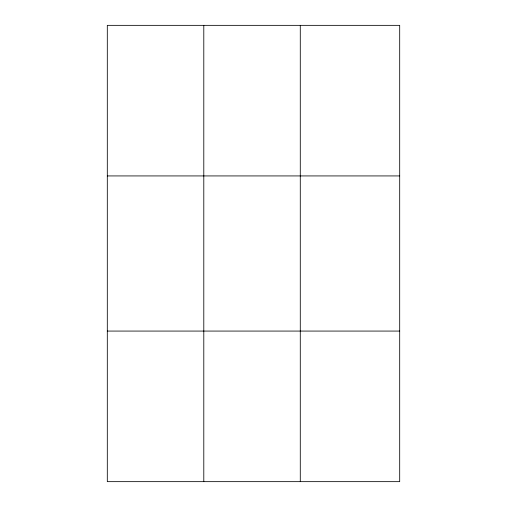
<?xml version="1.0" encoding="UTF-8"?>
<svg xmlns="http://www.w3.org/2000/svg" width="507" height="507" viewBox="0 0 507 507"><rect width="100%" height="100%" fill="white"/><g stroke="black" fill="none" stroke-linecap="round" stroke-linejoin="round"><path stroke-width="0.76" d="M203.795 481.65L203.795 25.35M300.283 481.65L300.283 25.35M399.693 175.929L399.693 25.35L107.307 25.35L107.307 481.65L399.693 481.65L399.693 175.929L107.307 175.929M107.307 331.071L399.693 331.071"/></g></svg>
